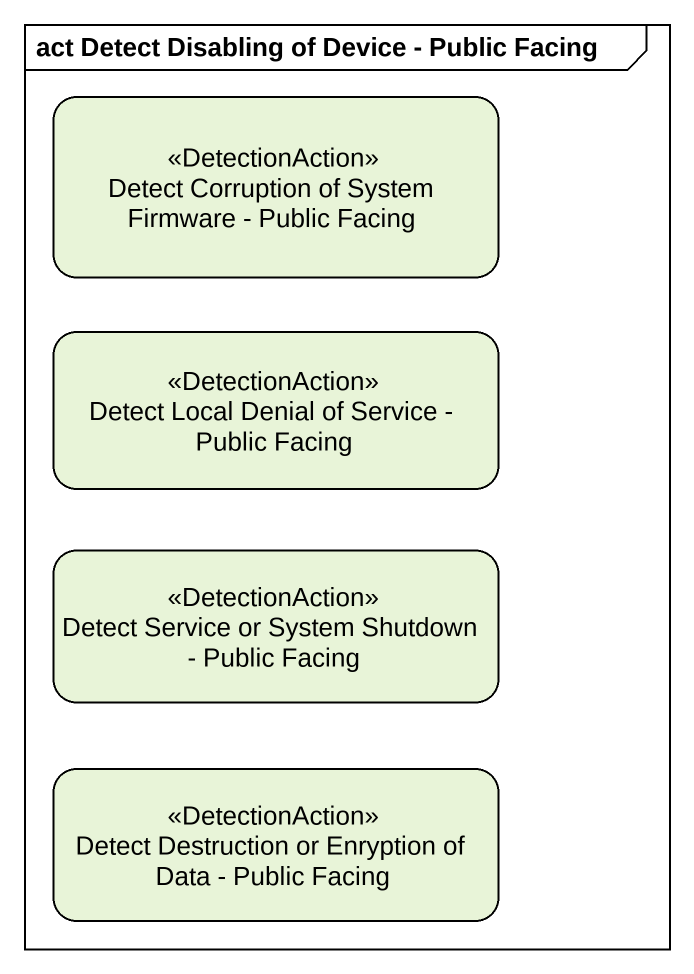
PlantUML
@startuml
mainframe act Detect Disabling of Device - Public Facing
hide empty description
state "Detect Corruption of System Firmware - Public Facing" as Detect_Corruption_of_System <<DetectionAction>>
state "Detect Local Denial of Service - Public Facing" as Detect_Local_Denial_of <<DetectionAction>>
state "Detect Service or System Shutdown - Public Facing" as Detect_Service_or_System <<DetectionAction>>
state "Detect Destruction or Enryption of Data - Public Facing" as Detect_Destruction_or <<DetectionAction>>
@enduml
